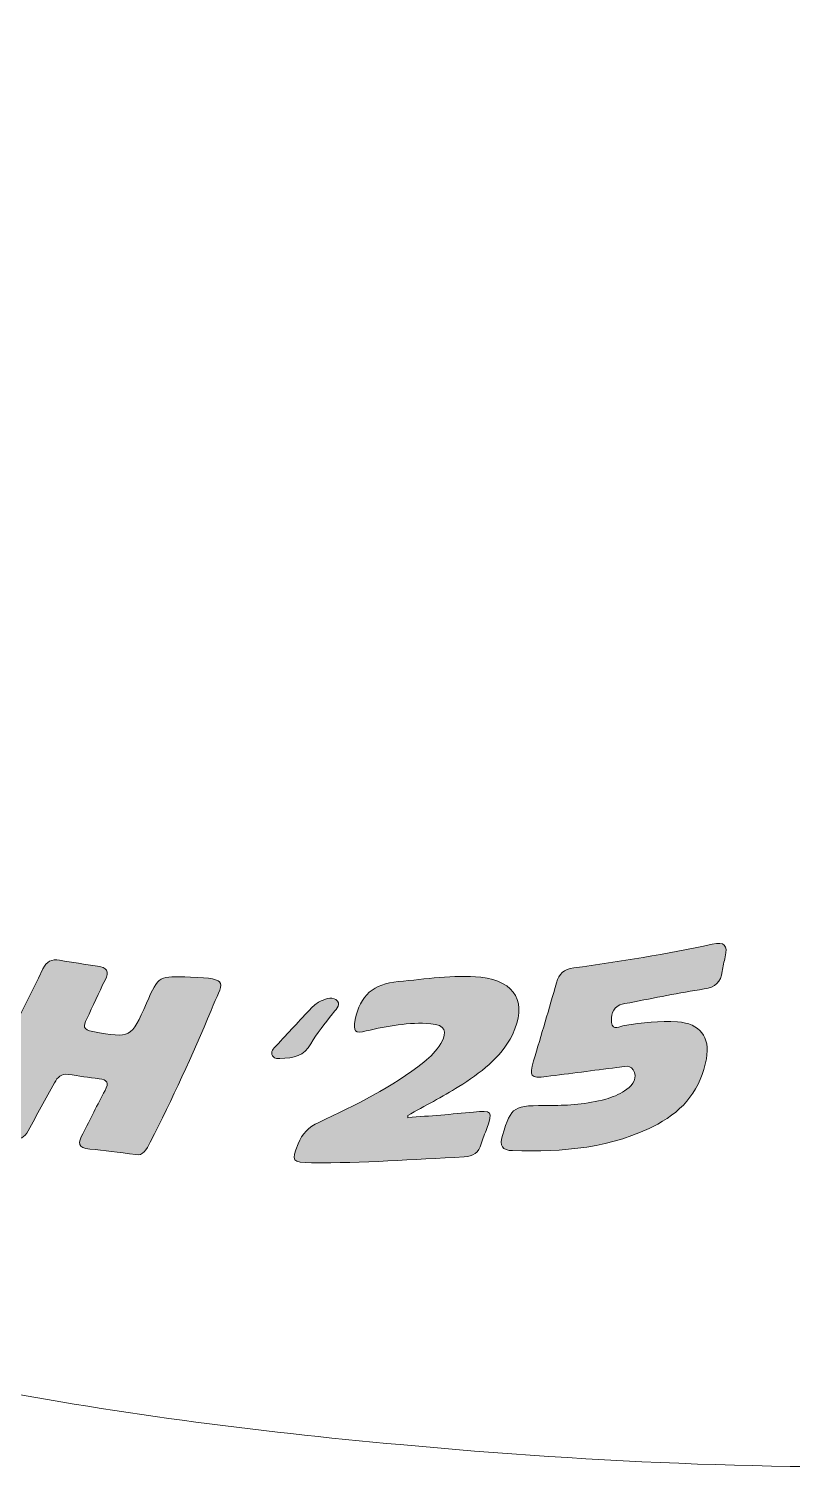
# Model space of a CAD drawing. Header units: millimetres. Extents: x 61 to 267, y -342 to -26.
# Drawn here: x 111.74 to 136.33, y -342.12 to -295.32 of the extents above; entities that cross this region are included whole.
import ezdxf

# ---------------------------------------------------------------- set-up
doc = ezdxf.new("R2010")
doc.units = ezdxf.units.MM
doc.header["$MEASUREMENT"] = 0
doc.layers.add('Layer 1', color=7, linetype='Continuous', lineweight=0)

# ---------------------------------------------------------------- blocks, each defined once
blk = doc.blocks.new('Block_8')
at = {"layer": 'Layer 1', "color": 1, "lineweight": 0, "true_color": 0xff0000}
blk.add_open_spline([(83.262, -152.7), (82.763, -152.933), (82.438, -153.545), (82.043, -153.993), (74.947, -162.031), (72.871, -171.721), (75.002, -181.726), (76.613, -189.289), (80.061, -196.522), (83.19, -203.683), (87.101, -212.634), (90.874, -221.689), (88.609, -231.555), (87.141, -237.948), (84.488, -244.161), (81.681, -250.133), (77.079, -259.925), (71.387, -269.226), (67.135, -279.153), (62.013, -291.11), (61.479, -303.248), (69.766, -314.426), (76.667, -323.736), (85.44, -330.725), (96.217, -335.056), (105.025, -338.596), (114.297, -340.086), (123.703, -340.946), (136.488, -342.116), (149.253, -342.098), (161.743, -338.945), (171.663, -336.441), (180.945, -332.303), (187.816, -324.286), (197.196, -313.34), (198.449, -300.676), (193.665, -287.708), (189.685, -276.922), (184.535, -266.543), (179.5, -256.179), (174.118, -245.099), (173.901, -234.267), (179.454, -223.244), (181.16, -219.858), (182.696, -216.34), (183.859, -212.738), (186.319, -205.125), (186.531, -197.486), (182.633, -190.213), (181.271, -187.672), (179.237, -184.945), (175.956, -186.322), (173.102, -187.52), (170.533, -189.434), (170.086, -193.329), (169.714, -196.567), (168.54, -199.807), (167.213, -202.823), (166.871, -203.598), (164.662, -208.164), (159.992, -210.186), (153.743, -212.89), (147.297, -209.197), (146.998, -209.02), (138.357, -203.894), (137.868, -191.025), (137.677, -185.983), (137.591, -183.737), (137.707, -181.888), (137.818, -180.678)], degree=3, knots=[0, 0, 0, 0, 1, 1, 1, 2, 2, 2, 3, 3, 3, 4, 4, 4, 5, 5, 5, 6, 6, 6, 7, 7, 7, 8, 8, 8, 9, 9, 9, 10, 10, 10, 11, 11, 11, 12, 12, 12, 13, 13, 13, 14, 14, 14, 15, 15, 15, 16, 16, 16, 17, 17, 17, 18, 18, 18, 19, 19, 19, 20, 20, 20, 21, 21, 21, 22, 22, 22, 23, 23, 23, 23], dxfattribs=at)
blk = doc.blocks.new('Block_10')
at = {"layer": 'Layer 1', "true_color": 0x000000, "transparency": 33554687}
h = blk.add_hatch(color=18, dxfattribs=at)
h.dxf.hatch_style = 2
edge = h.paths.add_edge_path()
edge.add_spline(control_points=[(128.589, -330.011), (129.106, -330.019), (129.725, -329.976), (130.328, -329.81), (130.539, -329.751), (130.751, -329.662), (130.936, -329.545), (131.143, -329.416), (131.331, -329.211), (131.259, -328.955), (131.177, -328.659), (130.897, -328.766), (130.688, -328.791), (129.93, -328.882), (129.174, -328.991), (128.417, -329.081), (127.9, -329.142), (127.856, -329.077), (128.005, -328.577), (128.254, -327.739), (128.506, -326.902), (128.741, -326.06), (128.825, -325.762), (128.975, -325.625), (129.297, -325.581), (130.795, -325.38), (132.287, -325.141), (133.764, -324.816), (134.154, -324.73), (134.27, -324.855), (134.182, -325.226), (134.145, -325.38), (134.107, -325.535), (134.086, -325.692), (134.039, -326.039), (133.862, -326.205), (133.501, -326.26), (132.7, -326.383), (131.905, -326.551), (131.108, -326.702), (131, -326.722), (130.884, -326.73), (130.785, -326.775), (130.546, -326.885), (130.493, -327.136), (130.516, -327.341), (130.549, -327.634), (130.802, -327.458), (130.939, -327.438), (131.506, -327.353), (132.073, -327.282), (132.647, -327.321), (133.365, -327.369), (133.702, -327.805), (133.575, -328.509), (133.403, -329.471), (132.857, -330.158), (132.009, -330.612), (130.541, -331.399), (128.946, -331.518), (127.324, -331.471), (127.003, -331.462), (126.884, -331.326), (126.998, -330.978), (127.312, -330.024), (127.299, -330.02), (128.589, -330.011)], knot_values=[0, 0, 0, 0, 1, 1, 1, 2, 2, 2, 3, 3, 3, 4, 4, 4, 5, 5, 5, 6, 6, 6, 7, 7, 7, 8, 8, 8, 9, 9, 9, 10, 10, 10, 11, 11, 11, 12, 12, 12, 13, 13, 13, 14, 14, 14, 15, 15, 15, 16, 16, 16, 17, 17, 17, 18, 18, 18, 19, 19, 19, 20, 20, 20, 21, 21, 21, 22, 22, 22, 22], degree=3, periodic=0)
h = blk.add_hatch(color=18, dxfattribs=at)
h.dxf.hatch_style = 2
edge = h.paths.add_edge_path()
edge.add_spline(control_points=[(115.183, -331.597), (114.614, -331.529), (114.157, -331.46), (113.698, -331.423), (113.295, -331.391), (113.313, -331.214), (113.468, -330.927), (113.718, -330.465), (113.939, -329.988), (114.189, -329.527), (114.321, -329.283), (114.26, -329.184), (113.997, -329.154), (113.666, -329.115), (113.336, -329.063), (113.006, -329.013), (112.777, -328.978), (112.658, -329.1), (112.558, -329.286), (112.28, -329.804), (111.987, -330.315), (111.709, -330.834), (111.596, -331.046), (111.443, -331.13), (111.204, -331.084), (110.751, -330.996), (110.298, -330.905), (109.841, -330.841), (109.473, -330.789), (109.482, -330.627), (109.64, -330.359), (110.553, -328.809), (111.416, -327.233), (112.186, -325.607), (112.3, -325.367), (112.47, -325.29), (112.725, -325.334), (113.132, -325.404), (113.541, -325.466), (113.95, -325.525), (114.242, -325.567), (114.332, -325.691), (114.188, -325.975), (113.98, -326.386), (113.801, -326.812), (113.596, -327.225), (113.481, -327.459), (113.466, -327.574), (113.791, -327.632), (115.024, -327.85), (115.022, -327.863), (115.526, -326.718), (115.923, -325.817), (115.922, -325.84), (116.938, -325.878), (118.258, -325.928), (117.987, -326.016), (117.606, -326.949), (117.017, -328.394), (116.349, -329.802), (115.646, -331.194), (115.524, -331.436), (115.397, -331.648), (115.183, -331.597)], knot_values=[0, 0, 0, 0, 1, 1, 1, 2, 2, 2, 3, 3, 3, 4, 4, 4, 5, 5, 5, 6, 6, 6, 7, 7, 7, 8, 8, 8, 9, 9, 9, 10, 10, 10, 11, 11, 11, 12, 12, 12, 13, 13, 13, 14, 14, 14, 15, 15, 15, 16, 16, 16, 17, 17, 17, 18, 18, 18, 19, 19, 19, 20, 20, 20, 21, 21, 21, 21], degree=3, periodic=0)
h = blk.add_hatch(color=18, dxfattribs=at)
h.dxf.hatch_style = 2
edge = h.paths.add_edge_path()
edge.add_spline(control_points=[(123.953, -330.408), (124.658, -330.348), (125.365, -330.301), (126.068, -330.226), (126.655, -330.163), (126.7, -330.205), (126.497, -330.756), (126.437, -330.92), (126.362, -331.081), (126.317, -331.249), (126.238, -331.537), (126.06, -331.655), (125.763, -331.67), (124.125, -331.756), (122.489, -331.876), (120.847, -331.86), (120.212, -331.854), (120.196, -331.818), (120.414, -331.252), (120.542, -330.918), (120.75, -330.714), (121.079, -330.56), (122.263, -330.008), (123.438, -329.435), (124.469, -328.614), (124.684, -328.443), (124.872, -328.251), (125.014, -328.018), (125.248, -327.633), (125.145, -327.418), (124.69, -327.381), (123.983, -327.322), (123.292, -327.455), (122.61, -327.614), (122.24, -327.701), (122.178, -327.637), (122.255, -327.248), (122.411, -326.46), (122.842, -326.093), (123.64, -326.024), (124.527, -325.947), (125.406, -325.788), (126.302, -325.885), (127.425, -326.006), (127.821, -326.719), (127.32, -327.733), (126.944, -328.497), (126.279, -328.97), (125.591, -329.405), (125.059, -329.742), (124.495, -330.03), (123.946, -330.339), (123.948, -330.362), (123.951, -330.385), (123.953, -330.408)], knot_values=[0, 0, 0, 0, 1, 1, 1, 2, 2, 2, 3, 3, 3, 4, 4, 4, 5, 5, 5, 6, 6, 6, 7, 7, 7, 8, 8, 8, 9, 9, 9, 10, 10, 10, 11, 11, 11, 12, 12, 12, 13, 13, 13, 14, 14, 14, 15, 15, 15, 16, 16, 16, 17, 17, 17, 18, 18, 18, 18], degree=3, periodic=0)
h = blk.add_hatch(color=18, dxfattribs=at)
h.dxf.hatch_style = 2
edge = h.paths.add_edge_path()
edge.add_spline(control_points=[(119.819, -328.497), (119.792, -328.495), (119.66, -328.526), (119.592, -328.42), (119.5, -328.279), (119.628, -328.18), (119.708, -328.093), (120.083, -327.68), (120.463, -327.272), (120.848, -326.87), (120.934, -326.779), (121.04, -326.695), (121.154, -326.646), (121.327, -326.572), (121.554, -326.488), (121.684, -326.656), (121.796, -326.8), (121.605, -326.939), (121.517, -327.063), (121.285, -327.386), (121.013, -327.686), (120.818, -328.03), (120.603, -328.407), (120.289, -328.505), (119.819, -328.497)], knot_values=[0, 0, 0, 0, 1, 1, 1, 2, 2, 2, 3, 3, 3, 4, 4, 4, 5, 5, 5, 6, 6, 6, 7, 7, 7, 8, 8, 8, 8], degree=3, periodic=0)
at = {"layer": 'Layer 1'}
for points, knots in [([(128.589, -330.011), (129.106, -330.019), (129.725, -329.976), (130.328, -329.81), (130.539, -329.751), (130.751, -329.662), (130.936, -329.545), (131.143, -329.416), (131.331, -329.211), (131.259, -328.955), (131.177, -328.659), (130.897, -328.766), (130.688, -328.791), (129.93, -328.882), (129.174, -328.991), (128.417, -329.081), (127.9, -329.142), (127.856, -329.077), (128.005, -328.577), (128.254, -327.739), (128.506, -326.902), (128.741, -326.06), (128.825, -325.762), (128.975, -325.625), (129.297, -325.581), (130.795, -325.38), (132.287, -325.141), (133.764, -324.816), (134.154, -324.73), (134.27, -324.855), (134.182, -325.226), (134.145, -325.38), (134.107, -325.535), (134.086, -325.692), (134.039, -326.039), (133.862, -326.205), (133.501, -326.26), (132.7, -326.383), (131.905, -326.551), (131.108, -326.702), (131, -326.722), (130.884, -326.73), (130.785, -326.775), (130.546, -326.885), (130.493, -327.136), (130.516, -327.341), (130.549, -327.634), (130.802, -327.458), (130.939, -327.438), (131.506, -327.353), (132.073, -327.282), (132.647, -327.321), (133.365, -327.369), (133.702, -327.805), (133.575, -328.509), (133.403, -329.471), (132.857, -330.158), (132.009, -330.612), (130.541, -331.399), (128.946, -331.518), (127.324, -331.471), (127.003, -331.462), (126.884, -331.326), (126.998, -330.978), (127.312, -330.024), (127.299, -330.02), (128.589, -330.011)], [0, 0, 0, 0, 1, 1, 1, 2, 2, 2, 3, 3, 3, 4, 4, 4, 5, 5, 5, 6, 6, 6, 7, 7, 7, 8, 8, 8, 9, 9, 9, 10, 10, 10, 11, 11, 11, 12, 12, 12, 13, 13, 13, 14, 14, 14, 15, 15, 15, 16, 16, 16, 17, 17, 17, 18, 18, 18, 19, 19, 19, 20, 20, 20, 21, 21, 21, 22, 22, 22, 22]), ([(115.183, -331.597), (114.614, -331.529), (114.157, -331.46), (113.698, -331.423), (113.295, -331.391), (113.313, -331.214), (113.468, -330.927), (113.718, -330.465), (113.939, -329.988), (114.189, -329.527), (114.321, -329.283), (114.26, -329.184), (113.997, -329.154), (113.666, -329.115), (113.336, -329.063), (113.006, -329.013), (112.777, -328.978), (112.658, -329.1), (112.558, -329.286), (112.28, -329.804), (111.987, -330.315), (111.709, -330.834), (111.596, -331.046), (111.443, -331.13), (111.204, -331.084), (110.751, -330.996), (110.298, -330.905), (109.841, -330.841), (109.473, -330.789), (109.482, -330.627), (109.64, -330.359), (110.553, -328.809), (111.416, -327.233), (112.186, -325.607), (112.3, -325.367), (112.47, -325.29), (112.725, -325.334), (113.132, -325.404), (113.541, -325.466), (113.95, -325.525), (114.242, -325.567), (114.332, -325.691), (114.188, -325.975), (113.98, -326.386), (113.801, -326.812), (113.596, -327.225), (113.481, -327.459), (113.466, -327.574), (113.791, -327.632), (115.024, -327.85), (115.022, -327.863), (115.526, -326.718), (115.923, -325.817), (115.922, -325.84), (116.938, -325.878), (118.258, -325.928), (117.987, -326.016), (117.606, -326.949), (117.017, -328.394), (116.349, -329.802), (115.646, -331.194), (115.524, -331.436), (115.397, -331.648), (115.183, -331.597)], [0, 0, 0, 0, 1, 1, 1, 2, 2, 2, 3, 3, 3, 4, 4, 4, 5, 5, 5, 6, 6, 6, 7, 7, 7, 8, 8, 8, 9, 9, 9, 10, 10, 10, 11, 11, 11, 12, 12, 12, 13, 13, 13, 14, 14, 14, 15, 15, 15, 16, 16, 16, 17, 17, 17, 18, 18, 18, 19, 19, 19, 20, 20, 20, 21, 21, 21, 21]), ([(123.953, -330.408), (124.658, -330.348), (125.365, -330.301), (126.068, -330.226), (126.655, -330.163), (126.7, -330.205), (126.497, -330.756), (126.437, -330.92), (126.362, -331.081), (126.317, -331.249), (126.238, -331.537), (126.06, -331.655), (125.763, -331.67), (124.125, -331.756), (122.489, -331.876), (120.847, -331.86), (120.212, -331.854), (120.196, -331.818), (120.414, -331.252), (120.542, -330.918), (120.75, -330.714), (121.079, -330.56), (122.263, -330.008), (123.438, -329.435), (124.469, -328.614), (124.684, -328.443), (124.872, -328.251), (125.014, -328.018), (125.248, -327.633), (125.145, -327.418), (124.69, -327.381), (123.983, -327.322), (123.292, -327.455), (122.61, -327.614), (122.24, -327.701), (122.178, -327.637), (122.255, -327.248), (122.411, -326.46), (122.842, -326.093), (123.64, -326.024), (124.527, -325.947), (125.406, -325.788), (126.302, -325.885), (127.425, -326.006), (127.821, -326.719), (127.32, -327.733), (126.944, -328.497), (126.279, -328.97), (125.591, -329.405), (125.059, -329.742), (124.495, -330.03), (123.946, -330.339), (123.948, -330.362), (123.951, -330.385), (123.953, -330.408)], [0, 0, 0, 0, 1, 1, 1, 2, 2, 2, 3, 3, 3, 4, 4, 4, 5, 5, 5, 6, 6, 6, 7, 7, 7, 8, 8, 8, 9, 9, 9, 10, 10, 10, 11, 11, 11, 12, 12, 12, 13, 13, 13, 14, 14, 14, 15, 15, 15, 16, 16, 16, 17, 17, 17, 18, 18, 18, 18]), ([(119.819, -328.497), (119.792, -328.495), (119.66, -328.526), (119.592, -328.42), (119.5, -328.279), (119.628, -328.18), (119.708, -328.093), (120.083, -327.68), (120.463, -327.272), (120.848, -326.87), (120.934, -326.779), (121.04, -326.695), (121.154, -326.646), (121.327, -326.572), (121.554, -326.488), (121.684, -326.656), (121.796, -326.8), (121.605, -326.939), (121.517, -327.063), (121.285, -327.386), (121.013, -327.686), (120.818, -328.03), (120.603, -328.407), (120.289, -328.505), (119.819, -328.497)], [0, 0, 0, 0, 1, 1, 1, 2, 2, 2, 3, 3, 3, 4, 4, 4, 5, 5, 5, 6, 6, 6, 7, 7, 7, 8, 8, 8, 8])]:
    blk.add_open_spline(points, degree=3, knots=knots, dxfattribs=at)
blk = doc.blocks.new('Block_9')
at = {"layer": 'Layer 1'}
blk.add_blockref('Block_10', (0, 0), dxfattribs=at)

msp = doc.modelspace()

# ---------------------------------------------------------------- block references
at = {"layer": 'Layer 1'}
for name in ['Block_8', 'Block_9']:
    msp.add_blockref(name, (0, 0), dxfattribs=at)

doc.saveas('drawing.dxf')
